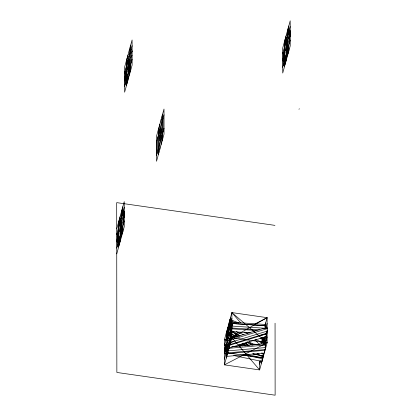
<?xml version="1.0" encoding="UTF-8"?>
<svg xmlns="http://www.w3.org/2000/svg" width="416" height="416" viewBox="0 0 416 416"><rect width="100%" height="100%" fill="white"/><g stroke="black" fill="none" stroke-linecap="round" stroke-linejoin="round"><path stroke-width="0.62" d="M229.57 328.084L227.703 327.813L226.273 335.904L227.703 333.611L227.708 331.625L236.72 336.7M126.49 72.951L125.065 81.032M235.253 322.65L230.469 320.689L229.055 328.702L229.07 348L224.411 364.863L259.626 369.923L267.134 342.737L267.124 330.221M225.826 348.192L227.713 348.587L225.826 348.197L226.283 345.597L228.8 346.128M224.858 353.673L226.283 345.597L224.853 347.896L224.858 353.673L226.746 354.068M250.172 332.826L230.942 331.547L232.357 323.528L265.684 325.749L265.236 326.451L265.242 328.281L231.91 326.061L231.91 324.236M266.157 336.612L267.571 328.593L230.49 339.997L229.07 348L266.157 336.612L267.124 331.126L230.043 342.529L233.828 341.63M124.608 79.804L126.032 71.734M130.681 48.053L129.262 50.279L129.282 75.353L130.697 67.35L130.25 69.883M129.267 58.838L127.286 70.023L129.272 66.773L129.272 61.573M127.925 71.672L129.896 60.57L127.92 63.736M126.5 82.519L127.93 74.469M128.378 75.728L126.963 83.741L126.958 78.005M128.82 74.142L130.244 66.066L130.25 71.843L124.618 92.217L124.597 67.215L132.106 39.946L132.127 65.031L130.25 71.843M118.165 239.169L116.735 241.462L118.16 233.392M121.394 217.714L122.808 209.695L121.389 211.936L121.41 237.011L116.745 253.874M117.198 242.684L118.622 234.608L117.192 236.907M121.394 220.496L119.413 231.681L121.399 228.431L121.399 223.231M120.052 233.329L122.023 222.227L120.047 225.394M124.244 211.255L122.819 219.331L124.249 217.038M120.058 236.127L118.633 244.176L120.063 241.873L120.042 216.824L118.612 224.916L120.047 222.607M122.377 231.54L122.824 229.008L121.404 231.244M122.824 229.008L121.41 237.011L124.259 226.689L124.233 201.604L116.724 228.873M161.164 127.915L159.182 139.1L161.169 135.85L160.498 136.952M159.822 140.748L161.793 129.646L159.817 132.813M239.444 336.409L228.15 329.113L226.736 337.126L230.5 339.565M230.022 319.4L228.597 327.475L230.027 325.182L230.022 319.4L238.93 323.05M225.82 344.38L224.396 352.451L225.826 350.158L225.82 344.38L228.966 345.041M264.966 349.237L264.285 353.059L226.756 356.382L228.171 348.374L265.704 345.056L265.257 347.589M266.838 328.916L267.119 327.309L230.038 338.712L228.613 346.788L230.043 344.49L231.92 337.678L231.894 312.593L267.108 317.658L267.124 328.801M284.133 58.365L282.703 60.653L284.128 52.588M287.362 36.91L288.777 28.891M283.166 61.88L284.591 53.799L283.161 56.103M287.368 39.692L285.381 50.877L287.368 47.622L287.368 42.422M286.021 52.52L287.992 41.423L286.021 44.59M288.798 38.506L290.212 30.451M286.026 55.323L284.601 63.372L286.036 61.069L286.01 36.02L284.58 44.112L286.016 41.798M289.245 39.754L290.664 31.736L289.24 33.972M287.373 50.44L288.792 48.199L287.378 56.202L287.357 31.127L288.777 28.891M288.345 50.731L288.792 48.199M255.97 339.737L261.95 342.191L262.434 339.451L262.922 338.655L261.128 337.922M264.945 326.118L265.236 324.459L231.904 322.244L230.48 330.32L231.91 328.026L259.475 329.857M265.242 328.281L265.689 325.744M263.827 344.318L264.898 338.281L262.928 341.448M233.667 355.519L261.971 361.447L262.454 358.712L262.943 357.926L262.938 354.749M262.746 357.053L263.385 353.434L261.498 353.033M124.244 215.077L123.276 220.563L124.691 212.54L123.271 214.781M230.942 331.547L231.91 328.026M124.602 72.992L132.111 45.724M130.686 57.704L132.116 55.38M124.613 86.518L132.122 59.249M116.73 234.65L124.238 207.381M116.74 248.175L124.254 220.906M156.499 142.069L164.008 114.8M156.51 155.594L164.024 128.326M162.152 140.92L164.029 134.108L164.003 109.023L156.494 136.292L156.52 161.294L162.152 140.92L162.146 135.143M282.698 53.846L290.207 26.577M282.708 67.366L290.222 40.102M231.894 312.593L224.385 339.862L224.411 364.863L267.134 342.737L231.894 312.593L240.646 322.806M224.39 345.639L231.899 318.37M265.684 325.759L232.357 323.528L224.396 352.451L225.342 350.932L227.23 351.333M224.406 359.164L231.915 331.895M259.6 344.921L260.629 341.188M264.753 326.222L267.108 317.658L255.148 323.872M263.26 337.433L261.492 343.855L261.487 341.546M265.84 328.068L267.119 323.435M259.62 364.224L260.562 360.802M264.285 351.114L265.257 349.554L265.252 343.772L267.129 336.96M229.07 348L230.043 344.49L230.038 338.712M128.596 67.876L129.272 66.773M120.728 229.533L121.399 228.431M286.697 48.729L287.368 47.622M227.235 349.872L228.171 348.374L226.746 350.652L226.756 356.382M127.92 60.949L126.485 63.258M119.085 239.663L120.505 237.385L119.09 245.398L119.085 239.663L120.063 238.098M285.054 58.859L286.478 56.576L285.059 64.589L285.054 58.859L286.031 57.294M231.332 326.695L229.538 325.962L230.027 325.177L231.223 325.671M262.033 340.09L261.95 342.191M128.804 54.829L130.234 52.53L130.229 46.753M116.735 241.462L117.681 239.944M288.787 38.527L290.217 36.234M282.703 60.653L283.65 59.134M229.538 325.962L230.027 325.182M266.64 333.866L267.124 333.091L230.043 344.49L229.554 345.275L266.64 333.866L260.957 335.213M128.362 56.467L126.937 58.703L126.942 64.48M131.144 53.123L132.564 50.882M298.979 109.268L299.302 108.763M230.469 320.689L229.05 322.925L229.055 328.702L230.849 329.441M228.15 329.113L226.73 331.349L226.736 337.126L230.116 339.014M232.357 323.528L230.937 325.77L232.216 325.853M229.065 342.233L230.49 339.997M265.252 345.764L265.704 345.056M259.615 361.171L259.626 369.923L231.92 337.678L267.108 317.658M239.273 346.304L245.326 342.867L248.258 345.379M228.389 337.782L224.385 339.862L230.116 340.683M235.825 333.913L238.685 332.431M229.07 344.198L230.303 343.819M229.663 346.944L227.724 347.116L226.294 355.165L227.729 352.862L227.703 327.813L230.932 329.909M231.603 346.772L265.252 343.772M265.257 349.554L227.729 352.862L262.943 357.926L257.561 353.324M227.235 353.647L264.768 350.34M227.724 350.886L265.257 347.584M230.937 327.73L232.216 327.818M231.426 328.806L257.067 330.507M274.96 225.378L116.698 202.628L116.86 372.45L275.127 395.2L275.059 323.216M231.92 337.678L267.134 342.737M252.408 343.876L258.138 344.698M234.629 346.232L237.146 346.762M225.826 350.158L227.084 350.423M245.96 354.37L262.943 357.926M242.954 354.624L262.454 358.712M261.087 338.057L262.922 338.655M230.022 323.216L231.821 323.95M247.972 332.53L249.168 333.018M244.494 332.088L247.484 333.32M260.042 338.463L262.434 339.451M236.236 331.646L243.412 334.589M239.699 344.36L242.518 345.935M246.293 342.092L251.363 344.947M234.062 337.943L227.703 333.611L234.369 337.537M243.818 343.106L247.707 345.4M250.052 343.595L252.231 344.942M247.515 341.624L252.892 345.098M233.08 331.302L240.068 335.837M249.21 341.77L254.046 344.906M227.703 333.611L234.156 337.792M242.762 343.366L245.986 345.462M226.73 333.315L227.807 334.012M227.219 334.386L232.596 337.87M241.738 343.798L244.962 345.888M238.566 344.796L240.718 346.19M227.708 331.625L236.309 337.21M245.45 343.138L249.215 345.582M242.544 343.72L245.721 345.883M227.703 327.813L231.13 330.741M232.107 331.578L233.579 332.831M234.556 333.668L237.983 336.596M254.956 339.503L259.178 344.427M289.24 30.103L289.25 43.628M288.772 25.99L288.798 51.069M284.58 41.22L284.601 66.248M284.123 48.662L284.138 62.187M283.156 52.182L283.171 65.702M266.146 326.96L266.146 328.25M266.152 332.795L266.152 334.032M266.152 334.646L266.157 340.486M265.684 322.847L265.689 328.047M265.694 336.638L265.704 347.927M265.236 324.459L265.236 326.451M264.274 339.279L264.28 344.479L264.274 336.549L262.928 344.146L262.922 337.178M261.966 359.492L261.971 361.447M261.508 361.379L261.508 363.106M260.078 360.651L260.078 362.56M230.932 321.896L230.942 335.421M230.469 317.782L230.49 342.867M226.273 333.013L226.294 358.041M163.036 118.326L163.051 131.851M162.573 114.213L162.599 139.298M162.131 115.83L162.136 121.607M161.158 119.356L161.179 144.43M159.812 124.244L159.838 149.292M158.839 127.78L158.844 133.557M158.855 147.082L158.86 152.818M158.382 129.444L158.402 154.471M157.924 136.89L157.94 150.41M156.957 140.405L156.972 153.93M131.139 49.249L131.154 62.774M130.676 45.136L130.702 70.221M127.915 55.167L127.936 80.215M126.48 60.367L126.506 85.394M126.027 67.813L126.043 81.333M125.06 71.328L125.07 84.854M123.266 210.907L123.282 224.432M122.803 206.794L122.829 231.878M118.607 222.024L118.633 247.052M118.154 229.471L118.17 242.991M117.187 232.986L117.198 246.511M290.217 34.268L289.728 37.008L290.217 34.268M120.489 218.124L119.075 226.138L119.07 220.36L120.489 218.124M122.361 208.411L120.931 216.486L122.366 214.188L122.361 208.411M122.377 227.724L120.947 235.799L122.382 233.501L122.377 227.724M286.458 37.315L285.043 45.334L285.038 39.556L286.458 37.315M288.33 27.602L286.9 35.682L288.335 33.379L288.33 27.602M288.345 46.914L286.92 54.995L288.35 52.697L290.228 45.885L290.202 20.8L282.693 48.064L282.719 73.065L288.35 52.697L288.345 46.914M228.046 352.472L226.751 352.591L228.046 352.477M262.943 355.945L252.876 353.844L262.943 355.945"/></g></svg>
